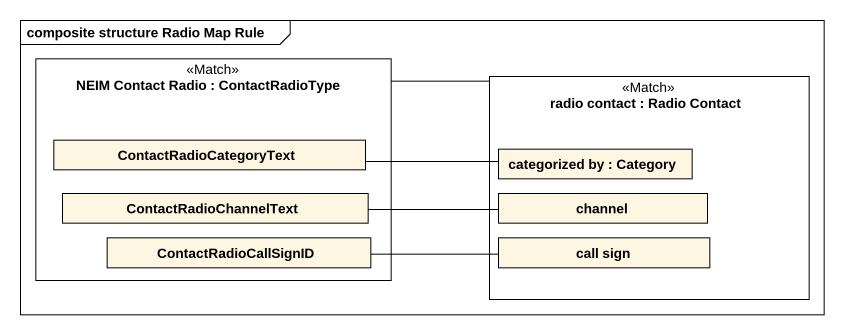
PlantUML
@startuml
mainframe composite structure Radio Map Rule
rectangle "NEIM Contact Radio : ContactRadioType" as NEIM_Contact_Radio <<Match>> {
  rectangle ContactRadioCategoryText
  rectangle ContactRadioChannelText
  rectangle ContactRadioCallSignID
}
rectangle "radio contact : Radio Contact" as radio_contact <<Match>> {
  rectangle "categorized by : Category" as categorized_by
  rectangle channel
  rectangle "call sign" as call_sign
}
NEIM_Contact_Radio -right- radio_contact
ContactRadioCategoryText -right- categorized_by
ContactRadioChannelText -right- channel
ContactRadioCallSignID -right- call_sign
@enduml
